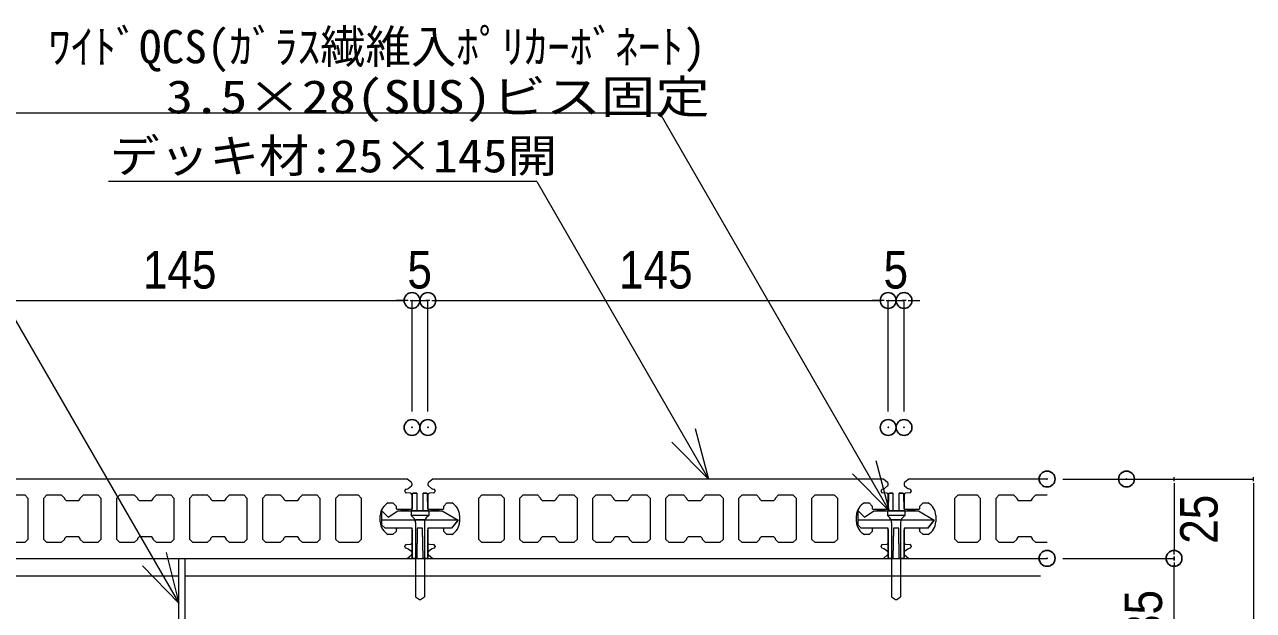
# Model space of a CAD drawing. Units: millimetres, scale not verified. Extents: x -4131 to 4169, y -981 to 998.
# Drawn here: x 521.9 to 909, y -392.5 to -208 of the extents above; entities that cross this region are included whole.
import ezdxf
from ezdxf.enums import TextEntityAlignment as Align

# ---------------------------------------------------------------- set-up
doc = ezdxf.new("R2010")
doc.units = ezdxf.units.MM
doc.header["$LTSCALE"] = 10
doc.header["$PDMODE"] = 32
doc.header["$PDSIZE"] = 5
for name, color, linetype, lineweight in [('0-1_デッキ', 7, 'Continuous', 9), ('0-2_文字', 4, 'Continuous', 9), ('0-3_寸法', 7, 'Continuous', 9), ('0-6_0', 7, 'Continuous', 9), ('0-8_目地材', 7, 'Continuous', 9), ('0-A_根太', 4, 'Continuous', 9), ('0-B_WQCS', 4, 'Continuous', 9)]:
    doc.layers.add(name, color=color, linetype=linetype, lineweight=lineweight)
doc.layers.add('0-7_DEFPOINTS', color=7, linetype='Continuous')
doc.styles.add('ＭＳ ゴシック', font='')
doc.styles.add('ＭＳ Ｐゴシック', font='')
doc.styles.get('ＭＳ ゴシック').set_extended_font_data('MS Gothic')
doc.styles.get('ＭＳ Ｐゴシック').set_extended_font_data('MS PGothic')

# ---------------------------------------------------------------- blocks, each defined once
blk = doc.blocks.new('_DOT')
at = {"layer": '0-6_0'}
for p, q in [((-5, 0), (-10, 0)), ((-2.5, 0), (2.5, 0))]:
    blk.add_line(p, q, dxfattribs=at)
blk = doc.blocks.new('25×145開\u30002軸')
at = {"layer": '0-1_デッキ'}
for p, q in [((-725, 110), (-725, 107.3)), ((-723.1, 103.4), (-713.3, 95.5)), ((-707.1, 81.5), (-720.4, 80.3)), ((-711.6, 94.6), (-706.1, 93)), ((-702.5, 88.1), (-702.5, 86.5)), ((702.5, 86.5), (702.5, 88.1)), ((706.1, 93), (711.6, 94.6)), ((720.4, 80.3), (707.1, 81.5)), ((713.3, 95.5), (723.1, 103.4)), ((725, 107.3), (725, 110)), ((-625, 10), (-625, -10)), ((625, -10), (625, 10)), ((-725, -107.3), (-725, -110)), ((-713.3, -95.5), (-723.1, -103.4)), ((-720.4, -80.3), (-707.1, -81.5)), ((-706.1, -93), (-711.6, -94.6)), ((-702.5, -86.5), (-702.5, -88.1)), ((702.5, -88.1), (702.5, -86.5)), ((711.6, -94.6), (706.1, -93)), ((707.1, -81.5), (720.4, -80.3)), ((723.1, -103.4), (713.3, -95.5)), ((725, -110), (725, -107.3))]:
    blk.add_line(p, q, dxfattribs=at)
for points in [[(723.2, 113.9), (709.9, 125), (-709.9, 125), (-723.2, 113.9)], [(-725, 75.3), (-725, 32.5), (-722.5, 30), (-677.5, 30)], [(-677.5, 30), (-675, 32.5), (-675, 40), (-665, 50), (-650, 50)], [(650, 50), (665, 50), (675, 40), (675, 32.5), (677.5, 30), (722.5, 30), (725, 32.5), (725, 75.3)], [(-650, -50), (-665, -50), (-675, -40), (-675, -32.5), (-677.5, -30), (-722.5, -30), (-725, -32.5), (-725, -75.3)], [(725, -75.3), (725, -32.5), (722.5, -30), (677.5, -30), (675, -32.5), (675, -40), (665, -50), (650, -50)], [(-723.2, -113.9), (-709.9, -125), (709.9, -125), (723.2, -113.9)]]:
    blk.add_lwpolyline(points, dxfattribs=at)
for points in [[(-565, -65), (-565, 65), (-555, 75), (-495, 75), (-485, 65), (-485, -65), (-495, -75), (-555, -75)], [(-435, -65), (-435, 65), (-425, 75), (-380, 75), (-370, 65), (-370, 62.5), (-365, 57.5), (-325, 57.5), (-320, 62.5), (-320, 65), (-310, 75), (-265, 75), (-255, 65), (-255, -65), (-265, -75), (-310, -75), (-320, -65), (-320, -62.5), (-325, -57.5), (-365, -57.5), (-370, -62.5), (-370, -65), (-380, -75), (-425, -75)], [(-195, 75), (-150, 75), (-140, 65), (-140, 62.5), (-135, 57.5), (-95, 57.5), (-90, 62.5), (-90, 65), (-80, 75), (-35, 75), (-25, 65), (-25, -65), (-35, -75), (-80, -75), (-90, -65), (-90, -62.5), (-95, -57.5), (-135, -57.5), (-140, -62.5), (-140, -65), (-150, -75), (-195, -75), (-205, -65), (-205, 65)], [(35, -75), (25, -65), (25, 65), (35, 75), (80, 75), (90, 65), (90, 62.5), (95, 57.5), (135, 57.5), (140, 62.5), (140, 65), (150, 75), (195, 75), (205, 65), (205, -65), (195, -75), (150, -75), (140, -65), (140, -62.5), (135, -57.5), (95, -57.5), (90, -62.5), (90, -65), (80, -75)], [(320, -65), (310, -75), (265, -75), (255, -65), (255, 65), (265, 75), (310, 75), (320, 65), (320, 62.5), (325, 57.5), (365, 57.5), (370, 62.5), (370, 65), (380, 75), (425, 75), (435, 65), (435, -65), (425, -75), (380, -75), (370, -65), (370, -62.5), (365, -57.5), (325, -57.5), (320, -62.5)], [(565, -65), (555, -75), (495, -75), (485, -65), (485, 65), (495, 75), (555, 75), (565, 65)]]:
    blk.add_lwpolyline(points, close=True, dxfattribs=at)
for centre, radius, start, end in [((-719.9, 110), 5.08, 129.8056, 180), ((-719.9, 107.3), 5.08, 180, 231.3402), ((-719.9, 75.3), 5.08, 95.0796, 180), ((-710.1, 99.5), 5.08, 231.3402, 253.3008), ((-707.6, 86.5), 5.08, 275.0796, 0), ((-707.6, 88.1), 5.08, 0, 73.3008), ((707.6, 88.1), 5.08, 106.6992, 180), ((707.6, 86.5), 5.08, 180, 264.9204), ((710.1, 99.5), 5.08, 286.6992, 308.6598), ((719.9, 75.3), 5.08, 0, 84.9204), ((719.9, 107.3), 5.08, 308.6598, 0), ((719.9, 110), 5.08, 0, 50.1944), ((-672.1, 8.4), 47.1, 1.9679, 62.0493), ((672.1, 8.4), 47.1, 117.9507, 178.0321), ((-672.1, -8.4), 47.1, 297.9507, 358.0321), ((672.1, -8.4), 47.1, 181.9679, 242.0493), ((-719.9, -75.3), 5.08, 180, 264.9204), ((719.9, -75.3), 5.08, 275.0796, 0), ((-719.9, -107.3), 5.08, 128.6598, 180), ((-719.9, -110), 5.08, 180, 230.1944), ((-710.1, -99.5), 5.08, 106.6992, 128.6598), ((-707.6, -86.5), 5.08, 0, 84.9204), ((-707.6, -88.1), 5.08, 286.6992, 0), ((707.6, -86.5), 5.08, 95.0796, 180), ((707.6, -88.1), 5.08, 180, 253.3008), ((710.1, -99.5), 5.08, 51.3402, 73.3008), ((719.9, -107.3), 5.08, 0, 51.3402), ((719.9, -110), 5.08, 309.8056, 0)]:
    blk.add_arc(centre, radius, start, end, dxfattribs=at)
blk = doc.blocks.new('グループ-21-1')
at = {"layer": '0-1_デッキ'}
for p, q in [((8813.1, -610.3), (8813.1, -613)), ((8828.2, -595.4), (8814.9, -606.4)), ((8815, -617), (8824.8, -624.8)), ((9263.7, -595.4), (8828.2, -595.4)), ((8813.1, -645.1), (8813.1, -687.9)), ((8831, -638.9), (8817.7, -640)), ((8826.5, -625.7), (8832, -627.4)), ((8835.6, -632.2), (8835.6, -633.8)), ((8813.1, -687.9), (8815.6, -690.4)), ((8815.6, -690.4), (8860.6, -690.4)), ((8860.6, -690.4), (8863.1, -687.9)), ((8863.1, -680.4), (8873.1, -670.4)), ((8863.1, -687.9), (8863.1, -680.4)), ((8873.1, -670.4), (8888.1, -670.4)), ((8913.1, -710.4), (8913.1, -730.4)), ((8815.6, -750.4), (8813.1, -752.9)), ((8813.1, -752.9), (8813.1, -795.6)), ((8860.6, -750.4), (8815.6, -750.4)), ((8863.1, -752.9), (8860.6, -750.4)), ((8863.1, -760.4), (8863.1, -752.9)), ((8873.1, -770.4), (8863.1, -760.4)), ((8888.1, -770.4), (8873.1, -770.4)), ((8817.7, -800.7), (8831, -801.8)), ((8835.6, -806.9), (8835.6, -808.5)), ((8813.1, -827.7), (8813.1, -830.4)), ((8814.9, -834.3), (8828.2, -845.4)), ((8824.8, -815.9), (8815, -823.7)), ((8832, -813.3), (8826.5, -815)), ((8828.2, -845.4), (9263.7, -845.4))]:
    blk.add_line(p, q, dxfattribs=at)
for centre, radius, start, end in [((8818.2, -610.3), 5.08, 129.8056, 180), ((8818.2, -613), 5.08, 180, 231.3402), ((8818.2, -645.1), 5.08, 95.0796, 180), ((8828, -620.9), 5.08, 231.3402, 253.3008), ((8830.5, -633.8), 5.08, 275.0796, 0), ((8830.5, -632.2), 5.08, 360, 73.3008), ((8866, -712), 47.1, 1.9679, 62.0493), ((8866, -728.7), 47.1, 297.9507, 358.0321), ((8818.2, -795.6), 5.08, 180, 264.9204), ((8830.5, -806.9), 5.08, 360, 84.9204), ((8830.5, -808.5), 5.08, 286.6992, 0), ((8818.2, -827.7), 5.08, 128.6598, 180), ((8818.2, -830.4), 5.08, 180, 230.1944), ((8828, -819.8), 5.08, 106.6992, 128.6598)]:
    blk.add_arc(centre, radius, start, end, dxfattribs=at)
at = {"layer": '0-8_目地材'}
for p, q in [((8973.1, -655.4), (8983.1, -645.4)), ((8973.1, -785.3), (8973.1, -655.4)), ((8983.1, -645.4), (9043.1, -645.4)), ((9043.1, -645.4), (9053.1, -655.4)), ((9053.1, -655.4), (9053.1, -785.4)), ((9103.1, -655.4), (9113.1, -645.4)), ((9103.1, -785.4), (9103.1, -655.4)), ((9113.1, -645.4), (9158.1, -645.4)), ((9158.1, -645.4), (9168.1, -655.4)), ((9168.1, -655.4), (9168.1, -657.9)), ((9168.1, -657.9), (9173.1, -662.9)), ((9213.1, -662.9), (9218.1, -657.9)), ((9218.1, -655.4), (9228.1, -645.4)), ((9218.1, -657.9), (9218.1, -655.4)), ((9228.1, -645.4), (9263.7, -645.4)), ((9173.1, -662.9), (9213.1, -662.9)), ((8983.1, -795.3), (8973.1, -785.3)), ((9043.1, -795.4), (8983.1, -795.3)), ((9053.1, -785.4), (9043.1, -795.4)), ((9113.1, -795.4), (9103.1, -785.4)), ((9158.1, -795.4), (9113.1, -795.4)), ((9168.1, -785.4), (9158.1, -795.4)), ((9173.1, -777.9), (9168.1, -782.9)), ((9168.1, -782.9), (9168.1, -785.4)), ((9213.1, -777.9), (9173.1, -777.9)), ((9218.1, -782.9), (9213.1, -777.9)), ((9218.1, -785.4), (9218.1, -782.9)), ((9228.1, -795.4), (9218.1, -785.4)), ((9263.7, -795.4), (9228.1, -795.4))]:
    blk.add_line(p, q, dxfattribs=at)
blk = doc.blocks.new('グループ-41-1')
at = {"layer": '0-A_根太'}
for p, q in [((3943, -845.4), (6528, -845.4)), ((6528, -1195.4), (6528, -845.4)), ((3943, -900.4), (6528, -900.4)), ((3943, -1179.4), (6528, -1179.4)), ((3943, -1195.4), (6528, -1195.4))]:
    blk.add_line(p, q, dxfattribs=at)
blk = doc.blocks.new('グループ-42-1')
at = {"layer": '0-A_根太'}
for p, q in [((6548, -845.4), (9243, -845.4)), ((6548, -1195.4), (6548, -845.4)), ((6548, -900.4), (9243, -900.4)), ((6548, -1179.4), (9243, -1179.4)), ((6548, -1195.4), (9243, -1195.4))]:
    blk.add_line(p, q, dxfattribs=at)
blk = doc.blocks.new('グループ-97-1')
at = {"layer": '0-B_WQCS'}
for p, q in [((-24.1, 164.6), (-24.9, 117.3)), ((-10, 167.5), (-21.1, 167.5)), ((-10, 167.5), (-10, 164.6)), ((-10, 164.6), (-10, 117.3)), ((10, 164.6), (10, 167.5)), ((21.1, 167.5), (10, 167.5)), ((10, 117.3), (10, 164.6)), ((24.9, 117.3), (24.1, 164.6)), ((120, 82.5), (-120, 82.5)), ((-70, 112.5), (70, 112.5)), ((100, 57.5), (120, 82.5)), ((-25, 52.8), (-25, -34.5)), ((-8.4, 52.7), (-9.9, -34.6)), ((9.9, -34.6), (8.4, 52.7)), ((25, -34.5), (25, 52.8)), ((-22, -37.5), (-10, -37.5)), ((-9.9, -34.6), (-10, -37.5)), ((10, -37.5), (9.9, -34.6)), ((10, -37.5), (22, -37.5))]:
    blk.add_line(p, q, dxfattribs=at)
blk.add_lwpolyline([(-120, 112.5), (-100, 92.5), (-70, 112.5), (-24.9, 117.5), (-24.1, 164.6), (-21.1, 167.5), (-10, 167.5), (-10, 112.5), (10, 112.5), (10, 167.5), (21.1, 167.5), (24.1, 164.6), (24.9, 117.5), (70, 112.5), (120, 82.5), (99.5, 57.5), (25, 57.5), (25, -34.5), (22, -37.5), (10, -37.5), (8.3, 57.5), (-8.3, 57.5), (-10, -37.5), (-22, -37.5), (-25, -34.5), (-25, 57.5), (-110, 57.5), (-120, 67.5)], close=True, dxfattribs=at)
for centre, start, end in [((-21.1, 164.5), 90, 179), ((21.1, 164.5), 1, 90), ((-22, -34.5), 180, 270), ((22, -34.5), 270, 0)]:
    blk.add_arc(centre, 3, start, end, dxfattribs=at)
blk = doc.blocks.new('グループ-98-1')
at = {"layer": '0-B_WQCS'}
for p, q in [((27.5, 97.5), (-27.5, 97.5)), ((-27.5, 97.5), (-20, 90)), ((14.1, 84.1), (-14.1, 84.1)), ((27.5, 97.5), (19.9, 90)), ((27.5, 112.5), (27.5, 97.5)), ((-14.1, 75.8), (-14.1, -158.5)), ((14.1, 75.8), (14.1, -158.5)), ((-14.1, -158.5), (-1.8, -167.1)), ((-1.8, -167.1), (0, -167.5))]:
    blk.add_line(p, q, dxfattribs=at)
for points in [[(27.5, 112.5), (-27.5, 112.5), (-27.5, 97.5)], [(0, -167.5), (1.8, -167.1), (14.1, -158.5)]]:
    blk.add_lwpolyline(points, dxfattribs=at)
for centre, start, end in [((-34.1, 75.8), 0, 45), ((34.1, 75.8), 135, 180)]:
    blk.add_arc(centre, 20, start, end, dxfattribs=at)
blk = doc.blocks.new('グループ-99-1')
at = {"layer": '0-B_WQCS'}
for name in ['グループ-97-1', 'グループ-98-1']:
    blk.add_blockref(name, (0, 0), dxfattribs=at)
blk = doc.blocks.new('WQCS2016断')
at = {"layer": '0-B_WQCS'}
blk.add_blockref('グループ-99-1', (0, 0), dxfattribs=at)

msp = doc.modelspace()

# ---------------------------------------------------------------- linework, layer by layer
at = {"layer": '0-2_文字'}
for p, q in [((722.01, -235.91), (517.4, -235.91)), ((722.01, -235.91), (794.31, -361.14)), ((683.29, -257.4), (548.34, -257.4)), ((683.29, -257.4), (737.41, -351.14)), ((498.85, -266.24), (570.45, -390.27))]:
    msp.add_line(p, q, dxfattribs=at)
for points in [[(733.16, -335.26), (737.41, -351.14), (725.79, -339.52)], [(790.06, -345.26), (794.31, -361.14), (782.69, -349.52)], [(566.48, -374.32), (570.45, -390.27), (559.04, -378.45)]]:
    msp.add_lwpolyline(points, dxfattribs=at)
at = {"layer": '0-3_寸法'}
for p, q in [((501.46, -294.9), (641.45, -294.9)), ((641.45, -294.9), (638.95, -294.9)), ((643.96, -329.9), (643.96, -294.9)), ((643.96, -329.9), (643.96, -294.9)), ((643.96, -294.9), (648.96, -294.9)), ((648.96, -329.9), (648.96, -294.9)), ((648.96, -329.9), (648.96, -294.9)), ((651.46, -294.9), (791.45, -294.9)), ((651.46, -294.9), (653.97, -294.9)), ((791.45, -294.9), (788.95, -294.9)), ((793.96, -329.9), (793.96, -294.9)), ((793.96, -329.9), (793.96, -294.9)), ((793.96, -294.9), (798.96, -294.9)), ((798.96, -329.9), (798.96, -294.9)), ((801.46, -294.9), (803.97, -294.9)), ((849.02, -351.14), (884.02, -351.14)), ((874.02, -351.14), (909.02, -351.14)), ((884.02, -353.64), (884.02, -373.63)), ((909.02, -353.64), (909.02, -538.63)), ((849.02, -376.14), (884.02, -376.14)), ((849.02, -376.14), (884.02, -376.14)), ((884.02, -408.63), (884.02, -378.64))]:
    msp.add_line(p, q, dxfattribs=at)
at = {"layer": '0-7_DEFPOINTS'}
for p in [(643.96, -294.9), (648.96, -294.9), (793.96, -294.9), (798.96, -294.9), (643.96, -334.9), (648.96, -334.9), (793.96, -334.9), (798.96, -334.9), (844.02, -351.14), (869.02, -351.14), (844.02, -376.14), (844.02, -376.14), (884.02, -376.14), (884.02, -376.14)]:
    msp.add_point(p, dxfattribs=at)

# ---------------------------------------------------------------- block references
at = {"layer": '0-1_デッキ', "xscale": 0.1, "yscale": 0.1}
for name, p in [('25×145開\u30002軸', (571.46, -363.64)), ('25×145開\u30002軸', (721.46, -363.64)), ('グループ-21-1', (-82.35, -291.6))]:
    msp.add_blockref(name, p, dxfattribs=at)
at = {"layer": '0-3_寸法', "xscale": 0.2503723, "yscale": 0.2503723}
for p in [(643.96, -294.9), (643.96, -294.9), (793.96, -294.9), (793.96, -294.9)]:
    msp.add_blockref('_DOT', p, dxfattribs=at)
for p, rotation in [((648.96, -294.9), 180), ((648.96, -294.9), 180), ((798.96, -294.9), 180), ((884.02, -351.14), 90), ((909.02, -351.14), 90), ((884.02, -376.14), 270), ((884.02, -376.14), 90)]:
    msp.add_blockref('_DOT', p, dxfattribs=dict(at, rotation=rotation))
at = {"layer": '0-A_根太', "xscale": 0.1, "yscale": 0.1}
for name in ['グループ-41-1', 'グループ-42-1']:
    msp.add_blockref(name, (-82.35, -291.6), dxfattribs=at)
at = {"layer": '0-B_WQCS', "xscale": 0.1, "yscale": 0.1}
for p in [(646.46, -372.39), (796.46, -372.39)]:
    msp.add_blockref('WQCS2016断', p, dxfattribs=at)

# ---------------------------------------------------------------- texts
at = {"layer": '0-2_文字', "style": 'ＭＳ ゴシック'}
msp.add_text('ﾜｲﾄﾞQCS(ｶﾞﾗｽ繊維入ﾎﾟﾘｶｰﾎﾞﾈｰﾄ)', height=10.48, dxfattribs=at).set_placement((529.34, -223.31), align=Align.BOTTOM_LEFT)
for s, height, width, p in [('3.5×28(SUS)ビス固定', 10.48, 1.2, (566.44, -239.09)), ('デッキ材:25×145開', 10.45, 1.1, (548.76, -257.67))]:
    msp.add_text(s, height=height, dxfattribs=dict(at, width=width)).set_placement(p, align=Align.BOTTOM_LEFT)
at = {"layer": '0-3_寸法', "style": 'ＭＳ Ｐゴシック', "width": 0.9}
for s, p in [('145', (559.18, -294.66)), ('5', (642.51, -294.66)), ('145', (709.18, -294.66)), ('5', (792.51, -294.66))]:
    msp.add_text(s, height=11.8, dxfattribs=at).set_placement(p, align=Align.BOTTOM_LEFT)
for s, p in [('25', (901.27, -371.54)), ('35', (883.78, -401.54))]:
    msp.add_text(s, height=11.8, rotation=90, dxfattribs=at).set_placement(p, align=Align.BOTTOM_LEFT)

doc.saveas('drawing.dxf')
